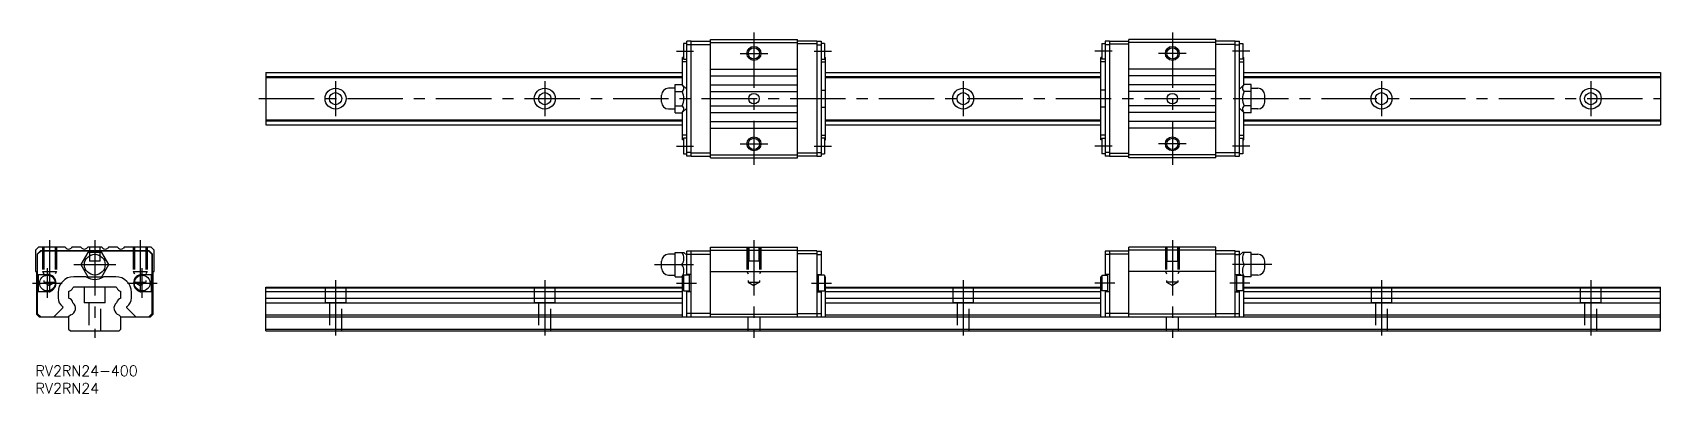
# Model space of a CAD drawing. Extents: x -1 to 466, y -8 to 96.
import ezdxf

# ---------------------------------------------------------------- set-up
doc = ezdxf.new("R2010")
doc.units = 0
doc.header["$LTSCALE"] = 0.5
doc.linetypes.add('CENTER', pattern=[50.8, 31.75, -6.35, 6.35, -6.35])
doc.linetypes.add('DASHED', pattern=[19.05, 12.7, -6.35])
for name, color, linetype in [('MSM_CENTER', 1, 'CENTER'), ('MSM_CONTINUOUS', 7, 'CONTINUOUS'), ('MSM_DASHED', 4, 'DASHED'), ('MSM_NARROW', 5, 'CONTINUOUS'), ('MSM_PART_NUMBER', 7, 'CONTINUOUS')]:
    doc.layers.add(name, color=color, linetype=linetype)
doc.styles.get("Standard").update_dxf_attribs({"font": 'txt.shx', "height": 2, "bigfont": 'bigfont.shx'})

# ---------------------------------------------------------------- blocks, each defined once
blk = doc.blocks.new('*U54')
at = {"layer": 'MSM_PART_NUMBER'}
blk.add_text('RV2RN24-400', height=3, dxfattribs=at).set_placement((0, -3))
blk = doc.blocks.new('*U55')
at = {"layer": 'MSM_PART_NUMBER'}
blk.add_text('RV2RN24', height=3, dxfattribs=at).set_placement((0, -8))

msp = doc.modelspace()

# ---------------------------------------------------------------- linework, layer by layer
at = {"layer": 'MSM_CENTER'}
for p, q in [((206.06, 95.68), (206.06, 57.68)), ((326.06, 95.68), (326.06, 57.68)), ((183.86, 90.28), (188.76, 90.28)), ((202.06, 89.68), (210.06, 89.68)), ((223.36, 90.28), (228.26, 90.28)), ((308.76, 90.28), (303.86, 90.28)), ((330.06, 89.68), (322.06, 89.68)), ((348.26, 90.28), (343.36, 90.28)), ((86.06, 81.68), (86.06, 71.68)), ((146.06, 81.68), (146.06, 71.68)), ((266.06, 81.68), (266.06, 71.68)), ((386.06, 81.68), (386.06, 71.68)), ((446.06, 81.68), (446.06, 71.68)), ((64.06, 76.68), (466.06, 76.68)), ((183.86, 63.08), (188.76, 63.08)), ((202.06, 63.68), (210.06, 63.68)), ((223.36, 63.08), (228.26, 63.08)), ((308.76, 63.08), (303.86, 63.08)), ((330.06, 63.68), (322.06, 63.68)), ((348.26, 63.08), (343.36, 63.08)), ((4, 36), (4, 21)), ((17, 36), (17, 8)), ((30, 36), (30, 21)), ((206.06, 36), (206.06, 8)), ((326.06, 36), (326.06, 8)), ((10.96, 29), (23.04, 29)), ((177.56, 29), (188.76, 29)), ((354.56, 29), (343.36, 29)), ((-0.85, 23.7), (7.65, 23.7)), ((3.4, 19.45), (3.4, 27.95)), ((26.35, 23.7), (34.85, 23.7)), ((30.6, 19.45), (30.6, 27.95)), ((86.06, 24.5), (86.06, 8)), ((146.06, 24.5), (146.06, 8)), ((183.86, 23.7), (189.56, 23.7)), ((222.56, 23.7), (228.26, 23.7)), ((266.06, 24.5), (266.06, 8)), ((309.56, 23.7), (303.86, 23.7)), ((348.26, 23.7), (342.56, 23.7)), ((386.06, 24.5), (386.06, 8)), ((446.06, 24.5), (446.06, 8))]:
    msp.add_line(p, q, dxfattribs=at)
at = {"layer": 'MSM_CONTINUOUS'}
for p, q in [((193.56, 59.68), (193.56, 93.68)), ((193.56, 93.68), (218.56, 93.68)), ((218.56, 59.68), (218.56, 93.68)), ((313.56, 59.68), (313.56, 93.68)), ((338.56, 93.68), (313.56, 93.68)), ((338.56, 59.68), (338.56, 93.68)), ((185.86, 92.53), (185.86, 88.03)), ((186.76, 92.53), (185.86, 92.53)), ((186.76, 60.18), (186.76, 93.18)), ((188.06, 93.18), (186.76, 93.18)), ((188.06, 92.18), (186.76, 92.18)), ((188.06, 60.13), (188.06, 93.23)), ((188.06, 93.23), (193.56, 93.23)), ((188.06, 92.23), (193.56, 92.23)), ((193.56, 92.83), (218.56, 92.83)), ((224.06, 93.23), (218.56, 93.23)), ((224.06, 92.38), (218.56, 92.38)), ((224.06, 93.23), (224.06, 60.13)), ((224.06, 93.18), (225.36, 93.18)), ((224.06, 92.18), (225.36, 92.18)), ((225.36, 93.18), (225.36, 60.18)), ((226.26, 92.53), (225.36, 92.53)), ((226.26, 92.53), (226.26, 88.03)), ((305.86, 92.53), (305.86, 88.03)), ((305.86, 92.53), (306.76, 92.53)), ((306.76, 93.18), (306.76, 60.18)), ((308.06, 93.18), (306.76, 93.18)), ((308.06, 92.18), (306.76, 92.18)), ((308.06, 93.23), (313.56, 93.23)), ((308.06, 93.23), (308.06, 60.13)), ((308.06, 92.38), (313.56, 92.38)), ((338.56, 92.83), (313.56, 92.83)), ((344.06, 93.23), (338.56, 93.23)), ((344.06, 92.23), (338.56, 92.23)), ((344.06, 60.13), (344.06, 93.23)), ((344.06, 93.18), (345.36, 93.18)), ((344.06, 92.18), (345.36, 92.18)), ((345.36, 60.18), (345.36, 93.18)), ((345.36, 92.53), (346.26, 92.53)), ((346.26, 92.53), (346.26, 88.03)), ((66.06, 84.18), (66.06, 69.18)), ((66.06, 84.18), (185.56, 84.18)), ((185.86, 88.46), (185.56, 88.46)), ((185.56, 80.58), (185.56, 88.46)), ((186.76, 87.21), (185.56, 87.21)), ((185.86, 88.03), (186.76, 88.03)), ((193.56, 85.13), (218.56, 85.13)), ((225.36, 88.03), (226.26, 88.03)), ((225.36, 87.21), (226.56, 87.21)), ((226.26, 88.46), (226.56, 88.46)), ((226.56, 64.89), (226.56, 88.46)), ((226.56, 84.18), (305.56, 84.18)), ((305.86, 88.46), (305.56, 88.46)), ((305.56, 64.89), (305.56, 88.46)), ((306.76, 87.21), (305.56, 87.21)), ((306.76, 88.03), (305.86, 88.03)), ((338.56, 85.13), (313.56, 85.13)), ((346.26, 88.03), (345.36, 88.03)), ((345.36, 87.21), (346.56, 87.21)), ((346.26, 88.46), (346.56, 88.46)), ((346.56, 80.58), (346.56, 88.46)), ((346.56, 84.18), (466.06, 84.18)), ((466.06, 84.18), (466.06, 69.18)), ((66.06, 83), (185.56, 83)), ((66.06, 82.78), (185.56, 82.78)), ((183.49, 79.65), (181.56, 79.65)), ((183.49, 80.71), (185.42, 80.71)), ((183.49, 72.64), (183.49, 80.71)), ((186.76, 79.38), (185.42, 80.71)), ((193.56, 83.22), (218.56, 83.22)), ((193.56, 80.63), (218.56, 80.63)), ((226.56, 83), (305.56, 83)), ((226.56, 82.78), (305.56, 82.78)), ((338.56, 83.22), (313.56, 83.22)), ((338.56, 80.63), (313.56, 80.63)), ((345.36, 79.38), (346.69, 80.71)), ((346.56, 83), (466.06, 83)), ((346.56, 82.78), (466.06, 82.78)), ((348.63, 80.71), (346.69, 80.71)), ((348.63, 72.64), (348.63, 80.71)), ((348.63, 79.65), (350.56, 79.65)), ((179.56, 75.71), (179.56, 77.65)), ((183.49, 78.69), (185.42, 78.69)), ((193.56, 78.72), (218.56, 78.72)), ((225.36, 79.13), (226.56, 79.13)), ((306.76, 79.13), (305.56, 79.13)), ((338.56, 78.72), (313.56, 78.72)), ((348.63, 78.69), (346.69, 78.69)), ((352.56, 75.71), (352.56, 77.65)), ((66.06, 70.58), (185.56, 70.58)), ((66.06, 70.35), (185.56, 70.35)), ((181.56, 73.71), (183.49, 73.71)), ((183.49, 74.66), (185.42, 74.66)), ((183.49, 72.64), (185.42, 72.64)), ((185.42, 72.64), (186.76, 73.98)), ((185.56, 64.89), (185.56, 72.78)), ((193.56, 74.63), (218.56, 74.63)), ((193.56, 72.72), (218.56, 72.72)), ((193.56, 70.13), (218.56, 70.13)), ((225.36, 74.22), (226.56, 74.22)), ((226.56, 70.58), (305.56, 70.58)), ((226.56, 70.35), (305.56, 70.35)), ((306.76, 74.22), (305.56, 74.22)), ((338.56, 74.63), (313.56, 74.63)), ((338.56, 72.72), (313.56, 72.72)), ((338.56, 70.13), (313.56, 70.13)), ((346.69, 72.64), (345.36, 73.98)), ((346.56, 64.89), (346.56, 72.78)), ((346.56, 70.58), (466.06, 70.58)), ((346.56, 70.35), (466.06, 70.35)), ((348.63, 74.66), (346.69, 74.66)), ((348.63, 72.64), (346.69, 72.64)), ((350.56, 73.71), (348.63, 73.71)), ((66.06, 69.18), (185.56, 69.18)), ((186.76, 66.15), (185.56, 66.15)), ((193.56, 68.22), (218.56, 68.22)), ((225.36, 66.15), (226.56, 66.15)), ((226.56, 69.18), (305.56, 69.18)), ((306.76, 66.15), (305.56, 66.15)), ((338.56, 68.22), (313.56, 68.22)), ((345.36, 66.15), (346.56, 66.15)), ((346.56, 69.18), (466.06, 69.18)), ((185.86, 64.89), (185.56, 64.89)), ((185.86, 65.33), (185.86, 60.83)), ((186.76, 65.33), (185.86, 65.33)), ((185.86, 60.83), (186.76, 60.83)), ((188.06, 61.18), (186.76, 61.18)), ((188.06, 61.13), (193.56, 61.13)), ((224.06, 60.98), (218.56, 60.98)), ((224.06, 61.18), (225.36, 61.18)), ((226.26, 65.33), (225.36, 65.33)), ((225.36, 60.83), (226.26, 60.83)), ((226.26, 65.33), (226.26, 60.83)), ((226.26, 64.89), (226.56, 64.89)), ((305.86, 64.89), (305.56, 64.89)), ((305.86, 65.33), (305.86, 60.83)), ((305.86, 65.33), (306.76, 65.33)), ((306.76, 60.83), (305.86, 60.83)), ((308.06, 61.18), (306.76, 61.18)), ((308.06, 60.98), (313.56, 60.98)), ((344.06, 61.13), (338.56, 61.13)), ((344.06, 61.18), (345.36, 61.18)), ((345.36, 65.33), (346.26, 65.33)), ((346.26, 60.83), (345.36, 60.83)), ((346.26, 65.33), (346.26, 60.83)), ((346.26, 64.89), (346.56, 64.89)), ((188.06, 60.18), (186.76, 60.18)), ((188.06, 60.13), (193.56, 60.13)), ((193.56, 60.53), (218.56, 60.53)), ((193.56, 59.68), (218.56, 59.68)), ((224.06, 60.13), (218.56, 60.13)), ((224.06, 60.18), (225.36, 60.18)), ((308.06, 60.18), (306.76, 60.18)), ((308.06, 60.13), (313.56, 60.13)), ((338.56, 60.53), (313.56, 60.53)), ((338.56, 59.68), (313.56, 59.68)), ((344.06, 60.13), (338.56, 60.13)), ((344.06, 60.18), (345.36, 60.18)), ((0.85, 34), (0, 33.15)), ((0, 33.15), (0, 27)), ((1.45, 33), (0.45, 32)), ((1.5, 32.9), (0.5, 31.9)), ((8.54, 34), (0.85, 34)), ((32.55, 33), (1.45, 33)), ((32.5, 32.9), (1.5, 32.9)), ((8.79, 33.75), (8.54, 34)), ((10.46, 34), (10.21, 33.75)), ((13.04, 34), (10.46, 34)), ((13.29, 33.75), (13.04, 34)), ((14.96, 34), (14.71, 33.75)), ((19.04, 34), (14.96, 34)), ((19.29, 33.75), (19.04, 34)), ((20.96, 34), (20.71, 33.75)), ((23.54, 34), (20.96, 34)), ((23.79, 33.75), (23.54, 34)), ((25.46, 34), (25.21, 33.75)), ((33.15, 34), (25.46, 34)), ((33.5, 31.9), (32.5, 32.9)), ((33.55, 32), (32.55, 33)), ((34, 33.15), (33.15, 34)), ((34, 27), (34, 33.15)), ((188.06, 32.9), (186.76, 32.9)), ((186.76, 25.95), (186.76, 32.9)), ((188.06, 14), (188.06, 33)), ((188.06, 33), (193.56, 33)), ((193.56, 34), (218.56, 34)), ((193.56, 14), (193.56, 34)), ((193.56, 33.15), (218.56, 33.15)), ((218.56, 14), (218.56, 34)), ((224.06, 33), (218.56, 33)), ((224.06, 33), (224.06, 14)), ((224.06, 32.9), (225.36, 32.9)), ((225.36, 32.9), (225.36, 25.95)), ((308.06, 32.9), (306.76, 32.9)), ((306.76, 32.9), (306.76, 25.95)), ((308.06, 33), (308.06, 14)), ((308.06, 33), (313.56, 33)), ((313.56, 14), (313.56, 34)), ((338.56, 34), (313.56, 34)), ((338.56, 33.15), (313.56, 33.15)), ((338.56, 14), (338.56, 34)), ((344.06, 33), (338.56, 33)), ((344.06, 14), (344.06, 33)), ((344.06, 32.9), (345.36, 32.9)), ((345.36, 25.95), (345.36, 32.9)), ((0.45, 32), (0.45, 15)), ((0.5, 31.9), (0.5, 26.2)), ((14.98, 32.5), (12.96, 29)), ((12.96, 29), (14.98, 25.5)), ((19.02, 32.5), (14.98, 32.5)), ((21.04, 29), (19.02, 32.5)), ((19.02, 25.5), (21.04, 29)), ((33.5, 26.2), (33.5, 31.9)), ((33.55, 15), (33.55, 32)), ((179.56, 28.03), (179.56, 29.97)), ((183.49, 31.97), (181.56, 31.97)), ((183.49, 25.5), (183.49, 32.5)), ((183.49, 32.5), (185.96, 32.5)), ((183.49, 29), (185.42, 29)), ((186.76, 31.7), (185.96, 32.5)), ((188.06, 31.9), (186.76, 31.9)), ((188.06, 32), (193.56, 32)), ((224.06, 32.15), (218.56, 32.15)), ((224.06, 31.9), (225.36, 31.9)), ((308.06, 31.9), (306.76, 31.9)), ((308.06, 32.15), (313.56, 32.15)), ((344.06, 32), (338.56, 32)), ((344.06, 31.9), (345.36, 31.9)), ((345.36, 31.7), (346.15, 32.5)), ((348.63, 32.5), (346.15, 32.5)), ((348.63, 29), (346.69, 29)), ((348.63, 25.5), (348.63, 32.5)), ((348.63, 31.97), (350.56, 31.97)), ((352.56, 28.03), (352.56, 29.97)), ((0, 27), (0.25, 27)), ((0.25, 27), (0.25, 14.75)), ((0.5, 26.2), (3.4, 26.2)), ((0.75, 26.2), (0.75, 21.2)), ((14.55, 25.53), (10.97, 25.53)), ((14.98, 25.5), (19.02, 25.5)), ((23.03, 25.53), (19.45, 25.53)), ((30.6, 26.2), (33.5, 26.2)), ((33.25, 21.2), (33.25, 26.2)), ((33.75, 14.75), (33.75, 27)), ((33.75, 27), (34, 27)), ((181.56, 26.03), (183.49, 26.03)), ((183.49, 25.5), (185.56, 25.5)), ((185.56, 14), (185.56, 25.53)), ((185.86, 25.53), (185.56, 25.53)), ((187.56, 25.95), (185.86, 25.95)), ((185.86, 25.95), (185.86, 21.45)), ((186.41, 25.95), (186.76, 26.3)), ((188.06, 26.2), (186.76, 26.2)), ((187.56, 21.2), (187.56, 26.2)), ((193.56, 27), (218.56, 27)), ((224.06, 26.2), (225.36, 26.2)), ((224.56, 21.2), (224.56, 26.2)), ((226.26, 25.95), (224.56, 25.95)), ((226.26, 25.95), (226.26, 21.45)), ((226.26, 25.53), (226.56, 25.53)), ((226.56, 14), (226.56, 25.53)), ((305.56, 14), (305.56, 25.53)), ((305.86, 25.53), (305.56, 25.53)), ((305.86, 25.95), (307.56, 25.95)), ((305.86, 25.95), (305.86, 21.45)), ((308.06, 26.2), (306.76, 26.2)), ((307.56, 21.2), (307.56, 26.2)), ((338.56, 27), (313.56, 27)), ((344.06, 26.2), (345.36, 26.2)), ((344.56, 21.2), (344.56, 26.2)), ((344.56, 25.95), (346.26, 25.95)), ((345.71, 25.95), (345.36, 26.3)), ((346.26, 25.95), (346.26, 21.45)), ((346.26, 25.53), (346.56, 25.53)), ((348.63, 25.5), (346.55, 25.5)), ((346.56, 14), (346.56, 25.53)), ((350.56, 26.03), (348.63, 26.03)), ((0.5, 21.2), (0.5, 15)), ((3.4, 21.2), (0.5, 21.2)), ((6.47, 21.03), (6.47, 19.47)), ((9.5, 21.29), (9.5, 19.42)), ((10.9, 22.5), (10.68, 22.37)), ((23.1, 22.5), (10.9, 22.5)), ((23.32, 22.37), (23.1, 22.5)), ((24.5, 19.42), (24.5, 21.29)), ((27.53, 19.47), (27.53, 21.03)), ((33.5, 21.2), (30.6, 21.2)), ((33.5, 15), (33.5, 21.2)), ((66.06, 10), (66.06, 22.5)), ((66.06, 22.5), (185.56, 22.5)), ((66.06, 22.37), (185.56, 22.37)), ((66.06, 21.29), (185.56, 21.29)), ((66.06, 19.42), (185.56, 19.42)), ((185.86, 21.45), (187.56, 21.45)), ((186.76, 14), (186.76, 21.45)), ((188.06, 21.2), (186.76, 21.2)), ((224.06, 21.2), (225.36, 21.2)), ((224.56, 21.45), (226.26, 21.45)), ((225.36, 21.45), (225.36, 14)), ((226.56, 22.5), (305.56, 22.5)), ((226.56, 22.37), (305.56, 22.37)), ((226.56, 21.29), (305.56, 21.29)), ((226.56, 19.42), (305.56, 19.42)), ((307.56, 21.45), (305.86, 21.45)), ((306.76, 21.45), (306.76, 14)), ((308.06, 21.2), (306.76, 21.2)), ((344.06, 21.2), (345.36, 21.2)), ((346.26, 21.45), (344.56, 21.45)), ((345.36, 14), (345.36, 21.45)), ((346.56, 22.5), (466.06, 22.5)), ((346.56, 22.37), (466.06, 22.37)), ((346.56, 21.29), (466.06, 21.29)), ((346.56, 19.42), (466.06, 19.42)), ((466.06, 10), (466.06, 22.5)), ((0.25, 14.75), (1, 14)), ((0.45, 15), (1.45, 14)), ((0.5, 15), (1.5, 14)), ((7.83, 16.62), (5.22, 14)), ((10.09, 14.59), (9.5, 14)), ((24.5, 14), (23.91, 14.59)), ((28.79, 14), (26.17, 16.62)), ((32.5, 14), (33.5, 15)), ((32.55, 14), (33.55, 15)), ((33, 14), (33.75, 14.75)), ((66.06, 18.07), (185.56, 18.07)), ((66.06, 14.59), (185.56, 14.59)), ((193.56, 15), (186.76, 15)), ((193.56, 14.75), (218.56, 14.75)), ((218.56, 15), (225.36, 15)), ((226.56, 18.07), (305.56, 18.07)), ((226.56, 14.59), (305.56, 14.59)), ((313.56, 15), (306.76, 15)), ((338.56, 14.75), (313.56, 14.75)), ((338.56, 15), (345.36, 15)), ((346.56, 18.07), (466.06, 18.07)), ((346.56, 14.59), (466.06, 14.59)), ((1, 14), (9.5, 14)), ((9.5, 14), (9.5, 10.5)), ((9.5, 10.5), (10, 10)), ((10, 10), (24, 10)), ((24, 10), (24.5, 10.5)), ((24.5, 14), (33, 14)), ((24.5, 10.5), (24.5, 14)), ((66.06, 14), (466.06, 14)), ((66.06, 10.5), (466.06, 10.5)), ((66.06, 10), (466.06, 10))]:
    msp.add_line(p, q, dxfattribs=at)
for centre, radius in [((206.06, 89.68), 1.62), ((326.06, 89.68), 1.62), ((86.06, 76.68), 3), ((146.06, 76.68), 3), ((266.06, 76.68), 3), ((386.06, 76.68), 3), ((446.06, 76.68), 3), ((86.06, 76.68), 1.75), ((146.06, 76.68), 1.75), ((206.06, 76.68), 1.5), ((266.06, 76.68), 1.75), ((326.06, 76.68), 1.5), ((386.06, 76.68), 1.75), ((446.06, 76.68), 1.75), ((206.06, 63.68), 1.62), ((326.06, 63.68), 1.62), ((17, 29), 2.97), ((3.4, 23.7), 2.25), ((30.6, 23.7), 2.25)]:
    msp.add_circle(centre, radius, dxfattribs=at)
for centre, radius, start, end in [((181.56, 77.65), 2, 90, 180), ((183.64, 78.89), 2.55, 33.451, 45.7464), ((184.97, 79.71), 0.99, 327.77, 36.2225), ((347.14, 79.71), 0.99, 143.7775, 212.23), ((348.47, 78.89), 2.55, 134.2536, 146.549), ((350.56, 77.65), 2, 0, 90), ((181.56, 75.71), 2, 180, 270), ((183.76, 80.42), 2.39, 313.9659, 328.8452), ((181.93, 76.68), 4.04, 330.0001, 29.9999), ((350.19, 76.68), 4.04, 150.0001, 209.9999), ((348.35, 80.42), 2.39, 211.1548, 226.0341), ((350.56, 75.71), 2, 270, 0), ((183.76, 72.94), 2.39, 31.1548, 46.0341), ((183.64, 74.47), 2.55, 314.2536, 326.549), ((184.97, 73.65), 0.99, 323.7775, 32.23), ((347.14, 73.65), 0.99, 147.77, 216.2225), ((348.35, 72.94), 2.39, 133.9659, 148.8452), ((348.47, 74.47), 2.55, 213.451, 225.7464), ((9.5, 34.46), 1, 225, 315), ((14, 34.46), 1, 225, 315), ((20, 34.46), 1, 225, 315), ((24.5, 34.46), 1, 225, 315), ((181.56, 29.97), 2, 90, 180), ((181.56, 28.03), 2, 180, 270), ((182.84, 30.75), 3.11, 325.854, 34.146), ((182.84, 27.25), 3.11, 325.854, 34.146), ((349.27, 30.75), 3.11, 145.854, 214.146), ((349.27, 27.25), 3.11, 145.854, 214.146), ((350.56, 29.97), 2, 0, 90), ((350.56, 28.03), 2, 270, 0), ((3.4, 23.7), 2.5, 270, 90), ((10.97, 21.03), 4.5, 90, 180), ((17, 29), 4.25, 234.733, 305.267), ((23.03, 21.03), 4.5, 0, 90), ((30.6, 23.7), 2.5, 90, 270), ((9.57, 19.47), 3.1, 180, 235.2563), ((9.07, 22.93), 1.7, 284.6516, 340.7742), ((9.07, 17.77), 1.7, 9.9879, 75.3484), ((24.93, 17.77), 1.7, 104.6516, 170.0121), ((24.93, 22.93), 1.7, 199.2258, 255.3484), ((24.43, 19.47), 3.1, 304.7437, 0), ((7.69, 16.76), 0.2, 314.9997, 55.2578), ((9.5, 16.5), 2, 287.1144, 51.529), ((24.5, 16.5), 2, 128.471, 252.8856), ((26.31, 16.76), 0.2, 124.7422, 225.0003)]:
    msp.add_arc(centre, radius, start, end, dxfattribs=at)
at = {"layer": 'MSM_DASHED'}
for p, q in [((2, 34), (2, 27)), ((2.38, 34), (2.38, 23.94)), ((5.62, 34), (5.62, 23.94)), ((6, 34), (6, 27)), ((15.5, 34), (15.5, 30)), ((18.5, 30), (18.5, 34)), ((28, 34), (28, 27)), ((28.38, 34), (28.38, 23.94)), ((31.62, 34), (31.62, 23.94)), ((32, 34), (32, 27)), ((204.06, 34), (204.06, 27)), ((204.43, 34), (204.43, 23.94)), ((204.56, 34), (204.56, 30)), ((207.56, 30), (207.56, 34)), ((207.68, 34), (207.68, 23.94)), ((208.06, 34), (208.06, 27)), ((324.06, 34), (324.06, 27)), ((324.43, 34), (324.43, 23.94)), ((324.56, 30), (324.56, 34)), ((327.56, 34), (327.56, 30)), ((327.68, 34), (327.68, 23.94)), ((328.06, 34), (328.06, 27)), ((18.5, 30), (15.5, 30)), ((207.56, 30), (204.56, 30)), ((324.56, 30), (327.56, 30)), ((2, 27), (6, 27)), ((2, 27), (2.38, 26.34)), ((2.38, 23.94), (5.62, 23.94)), ((2.38, 23.94), (4, 23)), ((5.62, 23.94), (4, 23)), ((6, 27), (5.62, 26.34)), ((28, 27), (32, 27)), ((28, 27), (28.38, 26.34)), ((28.38, 23.94), (31.62, 23.94)), ((28.38, 23.94), (30, 23)), ((31.62, 23.94), (30, 23)), ((32, 27), (31.62, 26.34)), ((204.06, 27), (208.06, 27)), ((204.06, 27), (204.43, 26.34)), ((204.43, 23.94), (207.68, 23.94)), ((204.43, 23.94), (206.06, 23)), ((207.68, 23.94), (206.06, 23)), ((208.06, 27), (207.68, 26.34)), ((328.06, 27), (324.06, 27)), ((324.06, 27), (324.43, 26.34)), ((327.68, 23.94), (324.43, 23.94)), ((324.43, 23.94), (326.06, 23)), ((327.68, 23.94), (326.06, 23)), ((328.06, 27), (327.68, 26.34)), ((14, 22.5), (14, 18)), ((20, 18), (20, 22.5)), ((83.06, 22.5), (83.06, 18)), ((89.06, 18), (89.06, 22.5)), ((143.06, 22.5), (143.06, 18)), ((149.06, 18), (149.06, 22.5)), ((263.06, 22.5), (263.06, 18)), ((269.06, 18), (269.06, 22.5)), ((383.06, 22.5), (383.06, 18)), ((389.06, 18), (389.06, 22.5)), ((443.06, 22.5), (443.06, 18)), ((449.06, 18), (449.06, 22.5)), ((20, 18), (14, 18)), ((15.25, 18), (15.25, 10)), ((18.75, 10), (18.75, 18)), ((89.06, 18), (83.06, 18)), ((84.31, 18), (84.31, 10)), ((87.81, 10), (87.81, 18)), ((149.06, 18), (143.06, 18)), ((144.31, 18), (144.31, 10)), ((147.81, 10), (147.81, 18)), ((269.06, 18), (263.06, 18)), ((264.31, 18), (264.31, 10)), ((267.81, 10), (267.81, 18)), ((389.06, 18), (383.06, 18)), ((384.31, 18), (384.31, 10)), ((387.81, 10), (387.81, 18)), ((449.06, 18), (443.06, 18)), ((444.31, 18), (444.31, 10)), ((447.81, 10), (447.81, 18)), ((204.31, 14), (204.31, 10)), ((207.81, 10), (207.81, 14)), ((324.31, 14), (324.31, 10)), ((327.81, 10), (327.81, 14))]:
    msp.add_line(p, q, dxfattribs=at)
at = {"layer": 'MSM_NARROW'}
for centre in [(206.06, 89.68), (326.06, 89.68), (206.06, 63.68), (326.06, 63.68)]:
    msp.add_circle(centre, 2, dxfattribs=at)

# ---------------------------------------------------------------- block references
at = {"layer": 'MSM_CONTINUOUS'}
for name in ['*U54', '*U55']:
    msp.add_blockref(name, (0, 0), dxfattribs=at)

doc.saveas('drawing.dxf')
